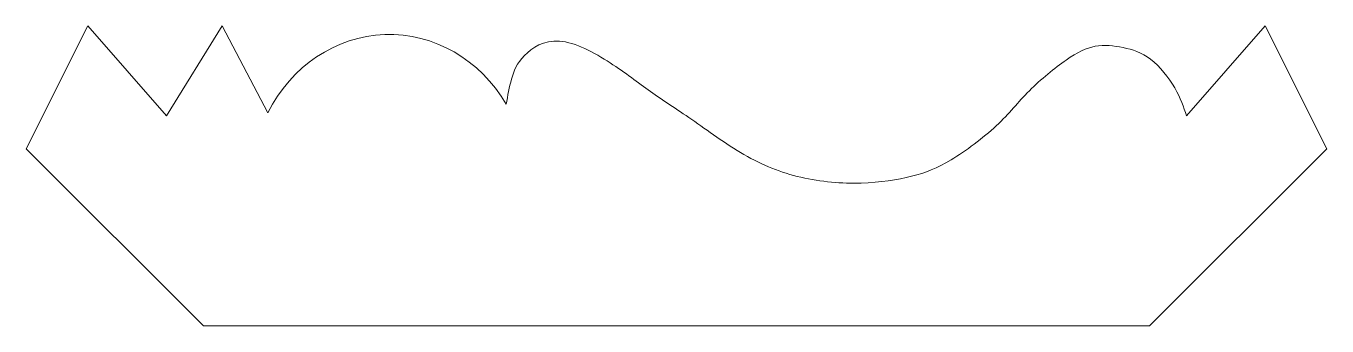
# Model space of a CAD drawing. Header units: inches. Extents: x -42.1 to 22.9, y 8.8 to 23.8.
import ezdxf

# ---------------------------------------------------------------- set-up
doc = ezdxf.new("R2010")
doc.units = ezdxf.units.IN

msp = doc.modelspace()

# ---------------------------------------------------------------- linework, layer by layer
at = {"color": 7, "linetype": 'Continuous', "lineweight": 0}
for p, q in [((-42.07, 17.626), (-38.985, 23.76)), ((-38.985, 23.76), (-35.046, 19.26)), ((-35.046, 19.26), (-32.271, 23.76)), ((-32.271, 23.76), (-29.981, 19.422)), ((19.851, 23.76), (15.912, 19.26)), ((22.936, 17.626), (19.851, 23.76)), ((-42.07, 17.626), (-33.204, 8.76)), ((22.936, 17.626), (14.07, 8.76)), ((-33.204, 8.76), (14.07, 8.76))]:
    msp.add_line(p, q, dxfattribs=at)
msp.add_ellipse((-23.915, 15.927), major_axis=(0, -7.409), ratio=0.928656, start_param=2.128145, end_param=4.221065, dxfattribs=at)
msp.add_open_spline([(15.912, 19.26), (15.77, 19.707), (15.485, 20.603), (14.125, 22.312), (12.764, 22.719), (11.328, 22.882), (10.043, 22.23), (7.926, 20.521), (6.641, 18.812), (3.996, 16.858), (2.333, 16.207), (-0.237, 15.8), (-3.412, 16.044), (-6.209, 17.184), (-8.93, 19.219), (-10.895, 20.44), (-12.709, 21.905), (-15.582, 23.462), (-17.396, 22.271), (-17.849, 21.132), (-18, 20.274), (-18.076, 19.846)], degree=3, dxfattribs=at)

doc.saveas('drawing.dxf')
